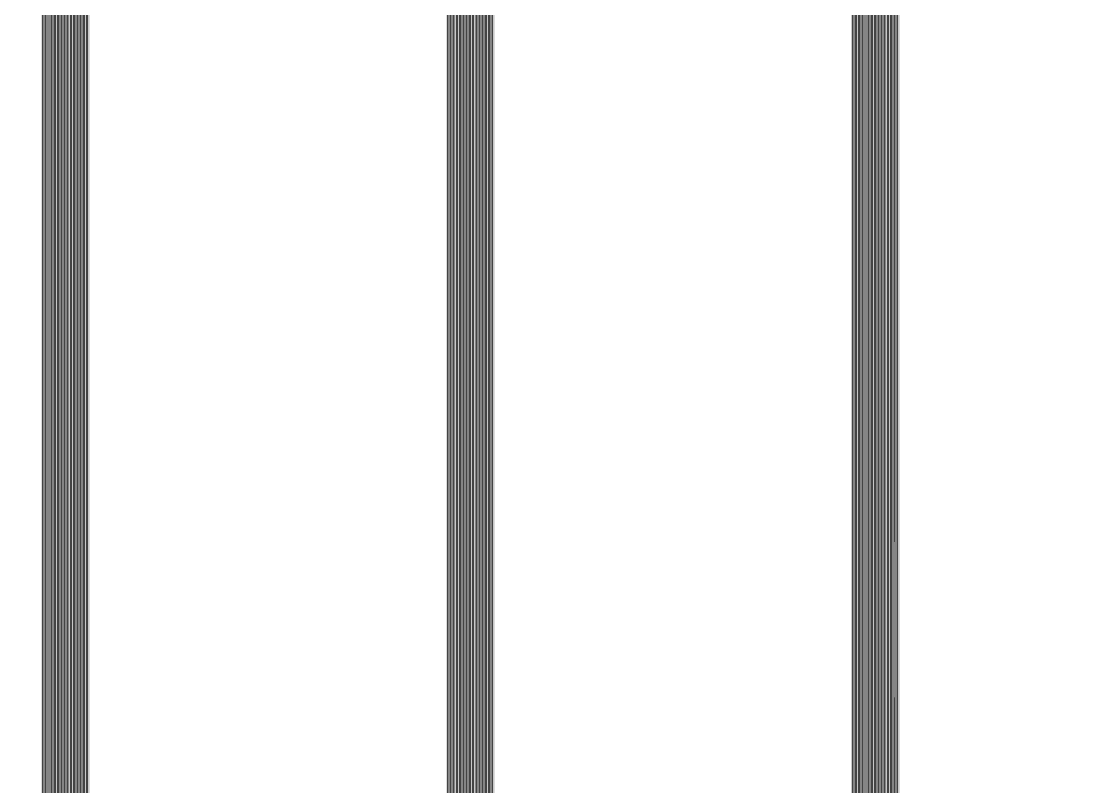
# Model space of a CAD drawing. Header units: millimetres. Extents: x -51 to 51, y -51 to 51.
# Drawn here: x 6.49 to 13.04, y -3.05 to 1.69 of the extents above; entities that cross this region are included whole.
import ezdxf

# ---------------------------------------------------------------- set-up
doc = ezdxf.new("R2010")
doc.units = ezdxf.units.MM
doc.linetypes.add('DASHED', pattern=[19.05, 12.7, -6.35])
for name, color, linetype in [('bottom_SU8', 5, 'Continuous'), ('metal', 43, 'Continuous'), ('reference', 18, 'DASHED')]:
    doc.layers.add(name, color=color, linetype=linetype)
doc.layers.add('top SU-8', color=3, linetype='Continuous', transparency=0.63)

msp = doc.modelspace()

# ---------------------------------------------------------------- linework, layer by layer
at = {"layer": 'bottom_SU8', "transparency": 33554544, "const_width": 0.3}
for points in [[(6.7646, 5.9298), (6.7646, -19.1017)], [(9.2735, 5.9298), (9.2735, -19.1017)], [(11.7823, 5.9298), (11.7823, -19.1017)]]:
    msp.add_lwpolyline(points, dxfattribs=at)
at = {"layer": 'metal', "transparency": 33554544, "const_width": 0.004}
for points in [[(6.7666, -11.0957), (6.7666, 10.5754)], [(9.2755, -11.0957), (9.2755, 10.5754)], [(11.7843, -11.0957), (11.7843, 10.5754)], [(6.7486, -12.0957), (6.7486, 10.0274)], [(6.7576, -11.5957), (6.7576, 10.0291)], [(9.2575, -12.0957), (9.2575, 10.0274)], [(9.2665, -11.5957), (9.2665, 10.0291)], [(11.7663, -12.0957), (11.7663, 10.0274)], [(11.7753, -11.5957), (11.7753, 10.0291)], [(6.7756, -10.5957), (6.7756, 9.9562)], [(9.2845, -10.5957), (9.2845, 9.9562)], [(11.7933, -10.5957), (11.7933, 9.9562)], [(6.7306, -13.0957), (6.7306, 9.4365)], [(6.7396, -12.5957), (6.7396, 9.4365)], [(9.2395, -13.0957), (9.2395, 9.4365)], [(9.2485, -12.5957), (9.2485, 9.4365)], [(11.7483, -13.0957), (11.7483, 9.4365)], [(11.7573, -12.5957), (11.7573, 9.4365)], [(6.7846, -10.0961), (6.7846, 9.3481)], [(6.7936, -9.5961), (6.7936, 9.3481)], [(9.2935, -10.0961), (9.2935, 9.3481)], [(9.3025, -9.5961), (9.3025, 9.3481)], [(11.8023, -10.0961), (11.8023, 9.3481)], [(11.8113, -9.5961), (11.8113, 9.3481)], [(6.7126, -14.0957), (6.7126, 8.8389)], [(6.7216, -13.5957), (6.7216, 8.8407)], [(9.2215, -14.0957), (9.2215, 8.8389)], [(9.2305, -13.5957), (9.2305, 8.8407)], [(11.7303, -14.0957), (11.7303, 8.8389)], [(11.7393, -13.5957), (11.7393, 8.8407)], [(6.8026, -9.0961), (6.8026, 8.7599)], [(6.8116, -8.5961), (6.8116, 8.7617)], [(9.3115, -9.0961), (9.3115, 8.7599)], [(9.3205, -8.5961), (9.3205, 8.7617)], [(11.8203, -9.0961), (11.8203, 8.7599)], [(11.8293, -8.5961), (11.8293, 8.7617)], [(6.6946, -15.0957), (6.6946, 8.2445)], [(6.7036, -14.5957), (6.7036, 8.2445)], [(9.2035, -15.0957), (9.2035, 8.2445)], [(9.2125, -14.5957), (9.2125, 8.2445)], [(11.7123, -15.0957), (11.7123, 8.2445)], [(11.7213, -14.5957), (11.7213, 8.2445)], [(6.8206, -8.0961), (6.8206, 8.1764)], [(6.8296, -7.5961), (6.8296, 8.1756)], [(9.3295, -8.0961), (9.3295, 8.1764)], [(9.3385, -7.5961), (9.3385, 8.1756)], [(11.8383, -8.0961), (11.8383, 8.1764)], [(11.8473, -7.5961), (11.8473, 8.1756)], [(6.6766, -16.0957), (6.6766, 7.6503)], [(6.6856, -15.5957), (6.6856, 7.6503)], [(6.8386, -7.0961), (6.8386, 7.597)], [(6.8476, -6.5961), (6.8476, 7.5952)], [(9.1855, -16.0957), (9.1855, 7.6503)], [(9.1945, -15.5957), (9.1945, 7.6503)], [(9.3475, -7.0961), (9.3475, 7.597)], [(9.3565, -6.5961), (9.3565, 7.5952)], [(11.6943, -16.0957), (11.6943, 7.6503)], [(11.7033, -15.5957), (11.7033, 7.6503)], [(11.8563, -7.0961), (11.8563, 7.597)], [(11.8653, -6.5961), (11.8653, 7.5952)], [(6.6586, -17.0957), (6.6586, 7.0554)], [(6.6676, -16.5957), (6.6676, 7.0554)], [(6.8566, -6.0961), (6.8566, 7.0114)], [(6.8656, -5.5961), (6.8656, 7.0085)], [(9.1675, -17.0957), (9.1675, 7.0554)], [(9.1765, -16.5957), (9.1765, 7.0554)], [(9.3655, -6.0961), (9.3655, 7.0114)], [(9.3745, -5.5961), (9.3745, 7.0085)], [(11.6763, -17.0957), (11.6763, 7.0554)], [(11.6853, -16.5957), (11.6853, 7.0554)], [(11.8743, -6.0961), (11.8743, 7.0114)], [(11.8833, -5.5961), (11.8833, 7.0085)], [(6.6406, -18.0957), (6.6406, 6.4565)], [(6.6496, -17.5957), (6.6496, 6.4576)], [(6.8746, -5.0961), (6.8746, 6.4268)], [(6.8836, -4.5961), (6.8822, 6.4169)], [(9.1495, -18.0957), (9.1495, 6.4565)], [(9.1585, -17.5957), (9.1585, 6.4576)], [(9.3835, -5.0961), (9.3835, 6.4268)], [(9.3925, -4.5961), (9.391, 6.4169)], [(11.6583, -18.0957), (11.6583, 6.4565)], [(11.6673, -17.5957), (11.6673, 6.4576)], [(11.8923, -5.0961), (11.8923, 6.4268)], [(11.9013, -4.5961), (11.8998, 6.4169)], [(6.6316, -18.5957), (6.6316, 5.8943)], [(9.1405, -18.5957), (9.1405, 5.8943)], [(11.6493, -18.5957), (11.6493, 5.8943)], [(6.6226, -19.0957), (6.6226, 5.8889)], [(6.8926, -4.0961), (6.8926, 5.854)], [(6.9016, -3.5961), (6.9016, 5.8488)], [(9.1315, -19.0957), (9.1315, 5.8889)], [(9.4015, -4.0961), (9.4015, 5.854)], [(9.4105, -3.5961), (9.4105, 5.8488)], [(11.6403, -19.0957), (11.6403, 5.8889)], [(11.9103, -4.0961), (11.9103, 5.854)], [(11.9193, -3.5961), (11.9193, 5.8488)]]:
    msp.add_lwpolyline(points, dxfattribs=at)
at = {"layer": 'reference'}
msp.add_circle((0, 0), 38.1, dxfattribs=at)
at = {"layer": 'top SU-8', "transparency": 33554544, "const_width": 0.3}
for points in [[(6.7646, 5.9298), (6.7646, -3.1722)], [(9.2735, 5.9298), (9.2735, -3.1722)], [(11.7823, 5.9298), (11.7823, -3.1722)]]:
    msp.add_lwpolyline(points, dxfattribs=at)

doc.saveas('drawing.dxf')
